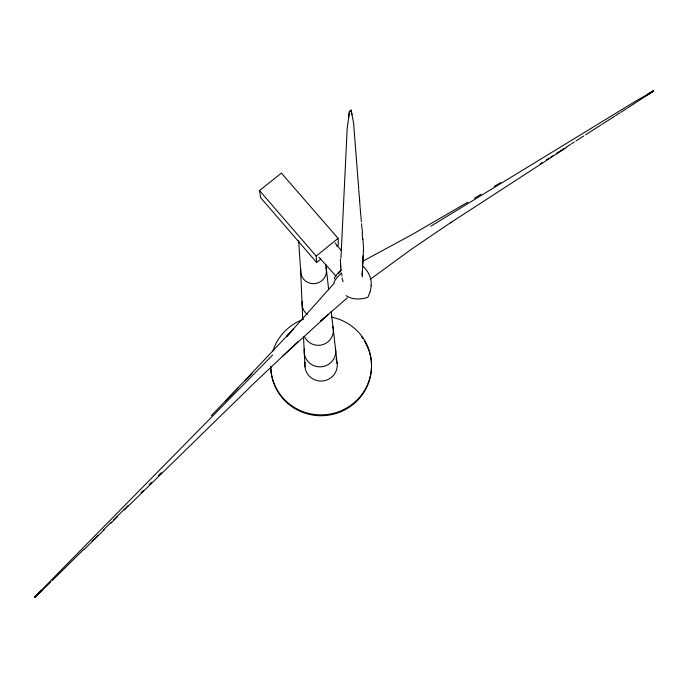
<?xml version="1.0" encoding="UTF-8"?>
<svg xmlns="http://www.w3.org/2000/svg" width="688" height="688" viewBox="0 0 688 688"><rect width="100%" height="100%" fill="white"/><g stroke="black" fill="none" stroke-linecap="round" stroke-linejoin="round"><path stroke-width="1.03" d="M362.249 276.894L362.86 261.087M362.266 273.368L362.241 275.286L362.318 270.866M340.938 258.181L347.199 128.209L349.607 111.172A5.306 5.04 -1 0 1 350.433 110.493L351.121 110.209L351.972 114.647M653.6 90.661L653.333 90.696A3.543 2.657 57.5 0 0 652.972 91.117L653.084 91.392A3.543 2.657 57.7 0 0 653.454 90.971L636.452 100.68L430.834 226.206M362.963 259.402L363.565 248.531L362.886 238.495M340.371 259.118L340.749 267.494M362.679 264.373L363.161 255.816M348.592 117.149L349.323 111.585L350.029 111.344A5.306 5.031 -1.5 0 0 350.846 110.665L351.129 110.252M40.781 590.88L34.684 597.416A3.75 2.038 45.1 0 0 35.097 597.244L50.86 581.85M346.047 295.616C352.359 299.865 360.908 299.753 367.899 297.302L370.264 291.514M371.176 285.735C371.821 277.995 368.08 270.685 362.361 265.654M370.247 291.669L371.219 285.451M333.456 284.024L286.819 336.355L293.595 328.916L225.372 401.104M245.324 380.447L251.997 373.395M211.336 415.612L238.478 387.533M272.594 355.042L34.581 597.158A3.75 2.038 45.3 0 1 34.993 596.995L35.277 597.038M92.183 541.103L98.04 535.307M103.183 530.216L111.284 522.201M113.503 519.999L128.329 505.327M141.023 492.763L143.267 490.544M149.27 484.601L151.523 482.365M158.309 475.657L161.327 472.665M83.721 549.463L52.279 580.466M104.344 529.64L84.151 549.497M110.966 523.121L117.614 516.576M124.279 510.014L255.162 382.158L298.007 341.695M35.234 596.995L42.286 590.098M282.949 355.885L328.021 314.708L320.539 321.15L347.328 297.861M316.635 262.481L316.162 256.082L338.1 238.349L281.383 173.101L259.522 190.55L260.606 197.619L316.635 262.481L320.806 259.109M336.664 246.278L338.333 244.928L338.1 238.349M370.153 279.371L411.605 249.116L451.38 222.164M646.539 95.692L652.86 91.513L627.43 108.068M450.365 222.852L566.723 147.344M540.175 163.787L541.989 162.635M546.513 159.745L549.213 158.016M551.019 156.873L552.817 155.72M556.394 153.433L559.086 151.721M559.972 151.154L564.427 148.316M566.207 147.18L570.627 144.351M571.513 143.792L574.162 142.106M575.916 140.98L583.811 135.94M585.557 134.831L601.14 124.889M602 124.339L614.788 116.16M615.691 115.575L620.223 112.677M621.126 112.101L626.527 108.644M467.823 202.169L412.06 234.565L362.155 261.578M474.488 198.204L481.11 194.257M494.233 186.439L500.735 182.561M647.864 93.903L653.557 90.567M318.905 257.183L336.148 276.275M259.522 190.55L316.162 256.082M335.065 242.976L341.231 250.398M341.781 273.962L341.953 276M351.121 110.209L353.598 123.1L358.732 189.062M328.675 289.708L325.845 264.545M331.229 311.526L337.18 363.462M341.024 270.143L340.474 264.811L340.603 266.161M360.091 206.821L359.557 200.199M360.159 207.63L361.346 221.648M361.527 223.703L361.957 228.786M359.446 197.275L359.704 200.672M358.792 189.94L359.308 196.82M362.223 229.474L362.447 232.51M298.661 240.766L300.733 272.551M362.206 232.759L362.628 239.596M304.965 366.902L303.528 337.017M300.665 271.33L302.754 319.413M343.243 281.65A10.139 9.821 -0.5 0 1 342.056 277.995M334.738 278.95A13.055 2.571 -40.9 0 1 341.532 269.541M334.213 283.662A16.538 3.234 -40.9 0 1 341.661 272.861M338.419 273.626A10.208 2.012 -40.9 0 1 340.775 271.063M325.837 267.434A12.874 12.461 -4.6 0 1 314.253 283.645A12.874 12.461 -4.6 0 1 300.905 268.896M307.287 314.442A14.078 13.674 -4.7 0 1 302.333 301.241M332.682 326.207A15.059 14.68 -4.7 0 1 323.472 344.413A15.059 14.68 -4.7 0 1 304.423 336.389M335.417 348.24A15.772 15.42 -4.8 0 1 320.083 366.859A15.772 15.42 -4.8 0 1 304.483 348.567M336.931 361.922A16.202 15.858 -4.8 0 1 321.193 381.075A16.202 15.858 -4.8 0 1 305.171 362.258M335.985 358.964A16.202 15.858 -4.8 0 1 336.535 360.417M371.193 360.796A50.344 49.287 -4.8 0 1 323.996 415.647A50.344 49.287 -4.8 0 1 270.84 366.661M361.527 336.845A50.344 49.287 -4.8 0 1 362.671 338.41M364.27 340.835A50.344 49.287 -4.8 0 1 367.426 346.838M367.805 347.724A50.344 49.287 -4.8 0 1 368.837 350.441M369.146 351.353A50.344 49.287 -4.8 0 1 370.402 356.023M370.6 356.969A50.344 49.287 -4.8 0 1 371.073 359.833M331.47 317.116A50.448 49.381 -4.8 0 1 371.099 371.778A50.448 49.381 -4.8 0 1 318.303 414.804A50.448 49.381 -4.8 0 1 270.668 366.678M272.809 351.379A50.448 49.381 -4.8 0 1 303.382 319.301"/></g></svg>
